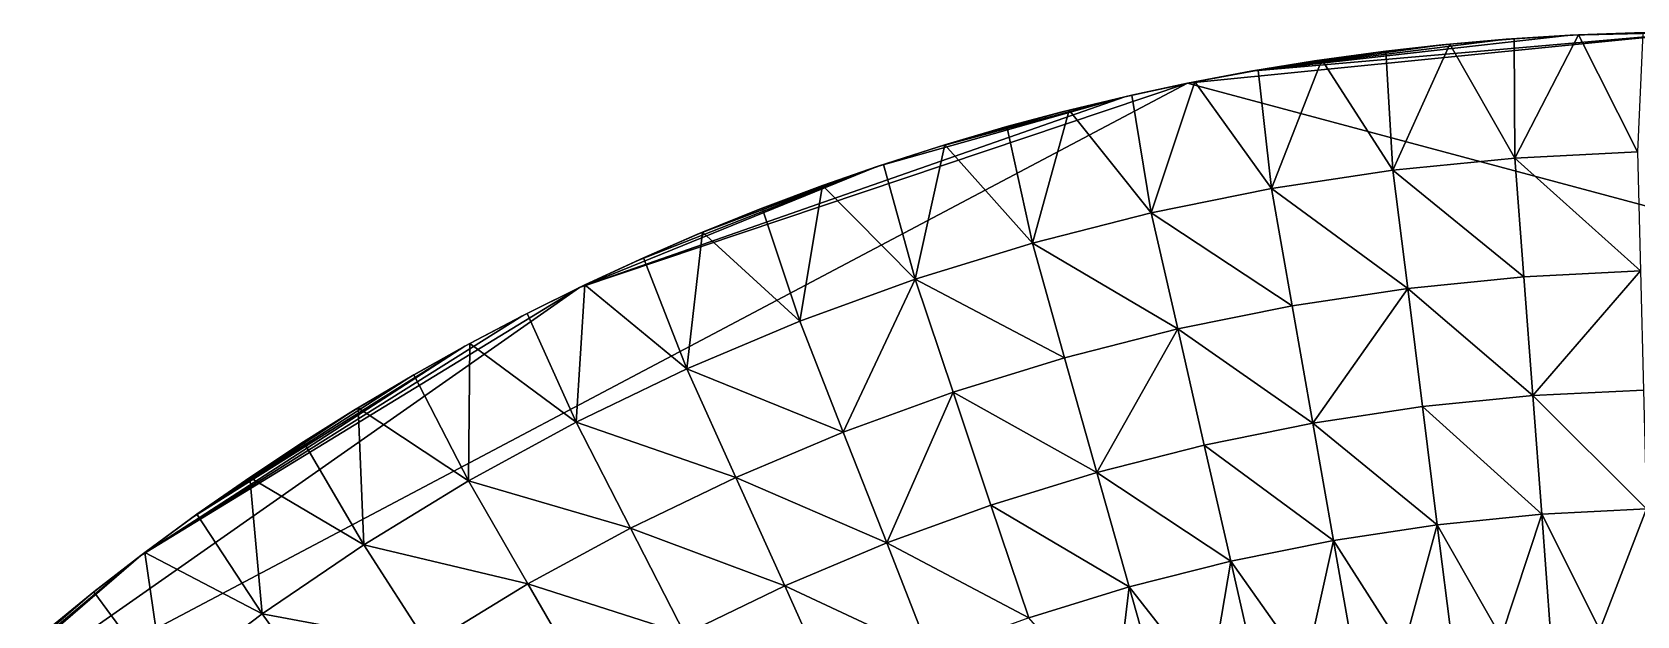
# Model space of a CAD drawing. Header units: millimetres. Extents: x -3250 to 8000, y -3250 to 3250.
# Drawn here: x -2100 to -78, y 2515 to 3250 of the extents above; entities that cross this region are included whole.
import ezdxf

# ---------------------------------------------------------------- set-up
doc = ezdxf.new("R2010")
doc.units = ezdxf.units.MM
doc.header["$MEASUREMENT"] = 0
doc.layers.add('MESH_3D', color=2, linetype='CONTINUOUS')

msp = doc.modelspace()

# ---------------------------------------------------------------- linework, layer by layer
at = {"layer": 'MESH_3D'}
for points in [[(0, 3250, 32500), (-564.4, 3200.6, 32500), (-644, 3185.6, 32500)], [(2150.5, 2436.8, 32500), (0, 3250, 32500), (-644, 3185.6, 32500)], [(0, 3250, 32500), (-162, 3246, 32500), (-564.4, 3200.6, 32500)], [(-162, 3246, 32500), (-242.9, 3240.9, 32500), (-564.4, 3200.6, 32500)], [(-242.9, 3240.9, 32500), (-323.6, 3233.9, 32500), (-564.4, 3200.6, 32500)], [(-385.5, 3075.9, 24800), (-394.4, 3226, 25000), (-313.7, 3234.8, 25000)], [(-323.6, 3233.9, 32500), (-313.7, 3234.8, 25000), (-394.4, 3226, 25000)], [(-385.5, 3075.9, 24800), (-313.7, 3234.8, 25000), (-231.7, 3091.3, 24800)], [(-323.6, 3233.9, 32500), (-242.9, 3240.9, 32500), (-313.7, 3234.8, 25000)], [(-231.7, 3091.3, 24800), (-313.7, 3234.8, 25000), (-232.8, 3241.7, 25000)], [(-242.9, 3240.9, 32500), (-232.8, 3241.7, 25000), (-313.7, 3234.8, 25000)], [(-242.9, 3240.9, 32500), (-162, 3246, 32500), (-232.8, 3241.7, 25000)], [(-231.7, 3091.3, 24800), (-232.8, 3241.7, 25000), (-151.7, 3246.5, 25000)], [(-162, 3246, 32500), (-151.7, 3246.5, 25000), (-232.8, 3241.7, 25000)], [(-231.7, 3091.3, 24800), (-151.7, 3246.5, 25000), (-77.3, 3099, 24800)], [(0, 3250, 32500), (-81, 3249, 32500), (-162, 3246, 32500)], [(-162, 3246, 32500), (-81, 3249, 32500), (-151.7, 3246.5, 25000)], [(-77.3, 3099, 24800), (-151.7, 3246.5, 25000), (-70.6, 3249.2, 25000)], [(-81, 3249, 32500), (-70.6, 3249.2, 25000), (-151.7, 3246.5, 25000)], [(-81, 3249, 32500), (0, 3250, 32500), (-70.6, 3249.2, 25000)], [(-323.6, 3233.9, 32500), (-404.1, 3224.8, 32500), (-564.4, 3200.6, 32500)], [(-404.1, 3224.8, 32500), (-484.4, 3213.7, 32500), (-564.4, 3200.6, 32500)], [(-538.3, 3052.9, 24800), (-555.1, 3202.2, 25000), (-474.9, 3215.1, 25000)], [(-484.4, 3213.7, 32500), (-474.9, 3215.1, 25000), (-555.1, 3202.2, 25000)], [(-538.3, 3052.9, 24800), (-474.9, 3215.1, 25000), (-385.5, 3075.9, 24800)], [(-484.4, 3213.7, 32500), (-404.1, 3224.8, 32500), (-474.9, 3215.1, 25000)], [(-385.5, 3075.9, 24800), (-474.9, 3215.1, 25000), (-394.4, 3226, 25000)], [(-404.1, 3224.8, 32500), (-394.4, 3226, 25000), (-474.9, 3215.1, 25000)], [(-404.1, 3224.8, 32500), (-323.6, 3233.9, 32500), (-394.4, 3226, 25000)], [(-644, 3185.6, 32500), (-564.4, 3200.6, 32500), (-634.9, 3187.4, 25000)], [(-538.3, 3052.9, 24800), (-634.9, 3187.4, 25000), (-555.1, 3202.2, 25000)], [(-564.4, 3200.6, 32500), (-555.1, 3202.2, 25000), (-634.9, 3187.4, 25000)], [(-564.4, 3200.6, 32500), (-484.4, 3213.7, 32500), (-555.1, 3202.2, 25000)], [(-644, 3185.6, 32500), (-1410.1, 2928.1, 32500), (-2269.3, 2326.6, 32500)], [(2150.5, 2436.8, 32500), (-644, 3185.6, 32500), (-2269.3, 2326.6, 32500)], [(-644, 3185.6, 32500), (-723.2, 3168.5, 32500), (-1410.1, 2928.1, 32500)], [(-723.2, 3168.5, 32500), (-644, 3185.6, 32500), (-714.3, 3170.5, 25000)], [(-689.8, 3022.3, 24800), (-714.3, 3170.5, 25000), (-634.9, 3187.4, 25000)], [(-644, 3185.6, 32500), (-634.9, 3187.4, 25000), (-714.3, 3170.5, 25000)], [(-689.8, 3022.3, 24800), (-634.9, 3187.4, 25000), (-538.3, 3052.9, 24800)], [(-723.2, 3168.5, 32500), (-1035.1, 3080.8, 32500), (-1410.1, 2928.1, 32500)], [(-723.2, 3168.5, 32500), (-958, 3105.6, 32500), (-1035.1, 3080.8, 32500)], [(-723.2, 3168.5, 32500), (-802, 3149.5, 32500), (-958, 3105.6, 32500)], [(-802, 3149.5, 32500), (-723.2, 3168.5, 32500), (-793.3, 3151.7, 25000)], [(-689.8, 3022.3, 24800), (-793.3, 3151.7, 25000), (-714.3, 3170.5, 25000)], [(-723.2, 3168.5, 32500), (-714.3, 3170.5, 25000), (-793.3, 3151.7, 25000)], [(-802, 3149.5, 32500), (-880.2, 3128.5, 32500), (-958, 3105.6, 32500)], [(-880.2, 3128.5, 32500), (-802, 3149.5, 32500), (-871.8, 3130.9, 25000)], [(-839.6, 2984.1, 24800), (-871.8, 3130.9, 25000), (-793.3, 3151.7, 25000)], [(-802, 3149.5, 32500), (-793.3, 3151.7, 25000), (-871.8, 3130.9, 25000)], [(-839.6, 2984.1, 24800), (-793.3, 3151.7, 25000), (-689.8, 3022.3, 24800)], [(-958, 3105.6, 32500), (-880.2, 3128.5, 32500), (-949.8, 3108.1, 25000)], [(-839.6, 2984.1, 24800), (-949.8, 3108.1, 25000), (-871.8, 3130.9, 25000)], [(-880.2, 3128.5, 32500), (-871.8, 3130.9, 25000), (-949.8, 3108.1, 25000)], [(-1035.1, 3080.8, 32500), (-958, 3105.6, 32500), (-1027.1, 3083.4, 25000)], [(-987.3, 2938.6, 24800), (-1027.1, 3083.4, 25000), (-949.8, 3108.1, 25000)], [(-958, 3105.6, 32500), (-949.8, 3108.1, 25000), (-1027.1, 3083.4, 25000)], [(-987.3, 2938.6, 24800), (-949.8, 3108.1, 25000), (-839.6, 2984.1, 24800)], [(-231.7, 3091.3, 24800), (-77.3, 3099, 24800), (-73.5, 2949.1, 24600)], [(-1035.1, 3080.8, 32500), (-1336.7, 2962.4, 32500), (-1410.1, 2928.1, 32500)], [(-1035.1, 3080.8, 32500), (-1262.4, 2994.8, 32500), (-1336.7, 2962.4, 32500)], [(-1035.1, 3080.8, 32500), (-1187.4, 3025.3, 32500), (-1262.4, 2994.8, 32500)], [(-1035.1, 3080.8, 32500), (-1111.6, 3054, 32500), (-1187.4, 3025.3, 32500)], [(-1111.6, 3054, 32500), (-1035.1, 3080.8, 32500), (-1103.8, 3056.8, 25000)], [(-987.3, 2938.6, 24800), (-1103.8, 3056.8, 25000), (-1027.1, 3083.4, 25000)], [(-1035.1, 3080.8, 32500), (-1027.1, 3083.4, 25000), (-1103.8, 3056.8, 25000)], [(-538.3, 3052.9, 24800), (-385.5, 3075.9, 24800), (-366.8, 2927.1, 24600)], [(-385.5, 3075.9, 24800), (-231.7, 3091.3, 24800), (-220.5, 2941.8, 24600)], [(-385.5, 3075.9, 24800), (-220.5, 2941.8, 24600), (-366.8, 2927.1, 24600)], [(-231.7, 3091.3, 24800), (-73.5, 2949.1, 24600), (-220.5, 2941.8, 24600)], [(-1187.4, 3025.3, 32500), (-1111.6, 3054, 32500), (-1179.8, 3028.3, 25000)], [(-1132.6, 2885.7, 24800), (-1179.8, 3028.3, 25000), (-1103.8, 3056.8, 25000)], [(-1111.6, 3054, 32500), (-1103.8, 3056.8, 25000), (-1179.8, 3028.3, 25000)], [(-1132.6, 2885.7, 24800), (-1103.8, 3056.8, 25000), (-987.3, 2938.6, 24800)], [(-689.8, 3022.3, 24800), (-538.3, 3052.9, 24800), (-512.3, 2905.2, 24600)], [(-538.3, 3052.9, 24800), (-366.8, 2927.1, 24600), (-512.3, 2905.2, 24600)], [(-1262.4, 2994.8, 32500), (-1187.4, 3025.3, 32500), (-1255.1, 2997.9, 25000)], [(-1132.6, 2885.7, 24800), (-1255.1, 2997.9, 25000), (-1179.8, 3028.3, 25000)], [(-1187.4, 3025.3, 32500), (-1179.8, 3028.3, 25000), (-1255.1, 2997.9, 25000)], [(-839.6, 2984.1, 24800), (-689.8, 3022.3, 24800), (-656.4, 2876, 24600)], [(-689.8, 3022.3, 24800), (-512.3, 2905.2, 24600), (-656.4, 2876, 24600)], [(-1336.7, 2962.4, 32500), (-1262.4, 2994.8, 32500), (-1329.6, 2965.6, 25000)], [(-1275, 2825.7, 24800), (-1329.6, 2965.6, 25000), (-1255.1, 2997.9, 25000)], [(-1262.4, 2994.8, 32500), (-1255.1, 2997.9, 25000), (-1329.6, 2965.6, 25000)], [(-1275, 2825.7, 24800), (-1255.1, 2997.9, 25000), (-1132.6, 2885.7, 24800)], [(-987.3, 2938.6, 24800), (-839.6, 2984.1, 24800), (-799, 2839.7, 24600)], [(-839.6, 2984.1, 24800), (-656.4, 2876, 24600), (-799, 2839.7, 24600)], [(-1410.1, 2928.1, 32500), (-1336.7, 2962.4, 32500), (-1403.3, 2931.4, 25000)], [(-1275, 2825.7, 24800), (-1403.3, 2931.4, 25000), (-1329.6, 2965.6, 25000)], [(-1336.7, 2962.4, 32500), (-1329.6, 2965.6, 25000), (-1403.3, 2931.4, 25000)], [(-1414.3, 2758.6, 24800), (-1476.1, 2895.5, 25000), (-1403.3, 2931.4, 25000)], [(-1410.1, 2928.1, 32500), (-1403.3, 2931.4, 25000), (-1476.1, 2895.5, 25000)], [(-1414.3, 2758.6, 24800), (-1403.3, 2931.4, 25000), (-1275, 2825.7, 24800)], [(-1132.6, 2885.7, 24800), (-987.3, 2938.6, 24800), (-1077.8, 2746.1, 24600)], [(-987.3, 2938.6, 24800), (-939.5, 2796.4, 24600), (-1077.8, 2746.1, 24600)], [(-987.3, 2938.6, 24800), (-799, 2839.7, 24600), (-939.5, 2796.4, 24600)], [(-366.8, 2927.1, 24600), (-220.5, 2941.8, 24600), (-209.2, 2792.2, 24400)], [(-220.5, 2941.8, 24600), (-73.5, 2949.1, 24600), (-209.2, 2792.2, 24400)], [(-73.5, 2949.1, 24600), (-69.8, 2799.1, 24400), (-209.2, 2792.2, 24400)], [(-1410.1, 2928.1, 32500), (-1962.4, 2590.7, 32500), (-2269.3, 2326.6, 32500)], [(-1410.1, 2928.1, 32500), (-1482.7, 2892.1, 32500), (-1962.4, 2590.7, 32500)], [(-1482.7, 2892.1, 32500), (-1410.1, 2928.1, 32500), (-1476.1, 2895.5, 25000)], [(-512.3, 2905.2, 24600), (-366.8, 2927.1, 24600), (-486.2, 2757.5, 24400)], [(-366.8, 2927.1, 24600), (-348.2, 2778.3, 24400), (-486.2, 2757.5, 24400)], [(-366.8, 2927.1, 24600), (-209.2, 2792.2, 24400), (-348.2, 2778.3, 24400)], [(-1482.7, 2892.1, 32500), (-1554.3, 2854.2, 32500), (-1962.4, 2590.7, 32500)], [(-1554.3, 2854.2, 32500), (-1482.7, 2892.1, 32500), (-1548, 2857.7, 25000)], [(-1414.3, 2758.6, 24800), (-1548, 2857.7, 25000), (-1476.1, 2895.5, 25000)], [(-1482.7, 2892.1, 32500), (-1476.1, 2895.5, 25000), (-1548, 2857.7, 25000)], [(-656.4, 2876, 24600), (-512.3, 2905.2, 24600), (-486.2, 2757.5, 24400)], [(-1275, 2825.7, 24800), (-1132.6, 2885.7, 24800), (-1077.8, 2746.1, 24600)], [(-799, 2839.7, 24600), (-656.4, 2876, 24600), (-758.4, 2695.3, 24400)], [(-656.4, 2876, 24600), (-623.1, 2729.8, 24400), (-758.4, 2695.3, 24400)], [(-656.4, 2876, 24600), (-486.2, 2757.5, 24400), (-623.1, 2729.8, 24400)], [(-1554.3, 2854.2, 32500), (-1897.2, 2638.8, 32500), (-1962.4, 2590.7, 32500)], [(-1554.3, 2854.2, 32500), (-1625, 2814.6, 32500), (-1897.2, 2638.8, 32500)], [(-1625, 2814.6, 32500), (-1554.3, 2854.2, 32500), (-1618.9, 2818.1, 25000)], [(-1550, 2684.7, 24800), (-1618.9, 2818.1, 25000), (-1548, 2857.7, 25000)], [(-1554.3, 2854.2, 32500), (-1548, 2857.7, 25000), (-1618.9, 2818.1, 25000)], [(-1550, 2684.7, 24800), (-1548, 2857.7, 25000), (-1414.3, 2758.6, 24800)], [(-939.5, 2796.4, 24600), (-799, 2839.7, 24600), (-758.4, 2695.3, 24400)], [(-1625, 2814.6, 32500), (-1694.7, 2773.2, 32500), (-1897.2, 2638.8, 32500)], [(-1694.7, 2773.2, 32500), (-1625, 2814.6, 32500), (-1688.8, 2776.8, 25000)], [(-1550, 2684.7, 24800), (-1688.8, 2776.8, 25000), (-1618.9, 2818.1, 25000)], [(-1625, 2814.6, 32500), (-1618.9, 2818.1, 25000), (-1688.8, 2776.8, 25000)], [(-1414.3, 2758.6, 24800), (-1275, 2825.7, 24800), (-1213.3, 2688.9, 24600)], [(-1275, 2825.7, 24800), (-1077.8, 2746.1, 24600), (-1213.3, 2688.9, 24600)], [(-1077.8, 2746.1, 24600), (-939.5, 2796.4, 24600), (-1023, 2606.4, 24400)], [(-939.5, 2796.4, 24600), (-891.8, 2654.2, 24400), (-1023, 2606.4, 24400)], [(-939.5, 2796.4, 24600), (-758.4, 2695.3, 24400), (-891.8, 2654.2, 24400)], [(-348.2, 2778.3, 24400), (-209.2, 2792.2, 24400), (-198, 2642.6, 24200)], [(-209.2, 2792.2, 24400), (-69.8, 2799.1, 24400), (-66.1, 2649.2, 24200)], [(-209.2, 2792.2, 24400), (-66.1, 2649.2, 24200), (-198, 2642.6, 24200)], [(-1694.7, 2773.2, 32500), (-1830.8, 2685.3, 32500), (-1897.2, 2638.8, 32500)], [(-1694.7, 2773.2, 32500), (-1763.3, 2730.1, 32500), (-1830.8, 2685.3, 32500)], [(-1763.3, 2730.1, 32500), (-1694.7, 2773.2, 32500), (-1757.6, 2733.7, 25000)], [(-1681.9, 2604.1, 24800), (-1757.6, 2733.7, 25000), (-1688.8, 2776.8, 25000)], [(-1694.7, 2773.2, 32500), (-1688.8, 2776.8, 25000), (-1757.6, 2733.7, 25000)], [(-1681.9, 2604.1, 24800), (-1688.8, 2776.8, 25000), (-1550, 2684.7, 24800)], [(-486.2, 2757.5, 24400), (-348.2, 2778.3, 24400), (-329.5, 2629.4, 24200)], [(-348.2, 2778.3, 24400), (-198, 2642.6, 24200), (-329.5, 2629.4, 24200)], [(-1550, 2684.7, 24800), (-1414.3, 2758.6, 24800), (-1345.8, 2625.1, 24600)], [(-1414.3, 2758.6, 24800), (-1213.3, 2688.9, 24600), (-1345.8, 2625.1, 24600)], [(-623.1, 2729.8, 24400), (-486.2, 2757.5, 24400), (-460.2, 2609.7, 24200)], [(-486.2, 2757.5, 24400), (-329.5, 2629.4, 24200), (-460.2, 2609.7, 24200)], [(-1830.8, 2685.3, 32500), (-1763.3, 2730.1, 32500), (-1825.4, 2689, 25000)], [(-1681.9, 2604.1, 24800), (-1825.4, 2689, 25000), (-1757.6, 2733.7, 25000)], [(-1763.3, 2730.1, 32500), (-1757.6, 2733.7, 25000), (-1825.4, 2689, 25000)], [(-1213.3, 2688.9, 24600), (-1077.8, 2746.1, 24600), (-1023, 2606.4, 24400)], [(-758.4, 2695.3, 24400), (-623.1, 2729.8, 24400), (-589.7, 2583.6, 24200)], [(-623.1, 2729.8, 24400), (-460.2, 2609.7, 24200), (-589.7, 2583.6, 24200)], [(-1809.6, 2517, 24800), (-1892, 2642.5, 25000), (-1825.4, 2689, 25000)], [(-1830.8, 2685.3, 32500), (-1825.4, 2689, 25000), (-1892, 2642.5, 25000)], [(-1809.6, 2517, 24800), (-1825.4, 2689, 25000), (-1681.9, 2604.1, 24800)], [(-1345.8, 2625.1, 24600), (-1213.3, 2688.9, 24600), (-1151.6, 2552.2, 24400)], [(-1213.3, 2688.9, 24600), (-1023, 2606.4, 24400), (-1151.6, 2552.2, 24400)], [(-891.8, 2654.2, 24400), (-758.4, 2695.3, 24400), (-717.7, 2551, 24200)], [(-758.4, 2695.3, 24400), (-589.7, 2583.6, 24200), (-717.7, 2551, 24200)], [(-1897.2, 2638.8, 32500), (-1830.8, 2685.3, 32500), (-1892, 2642.5, 25000)], [(-1681.9, 2604.1, 24800), (-1550, 2684.7, 24800), (-1475, 2554.8, 24600)], [(-1550, 2684.7, 24800), (-1345.8, 2625.1, 24600), (-1475, 2554.8, 24600)], [(-1023, 2606.4, 24400), (-891.8, 2654.2, 24400), (-844, 2512, 24200)], [(-891.8, 2654.2, 24400), (-717.7, 2551, 24200), (-844, 2512, 24200)], [(-198, 2642.6, 24200), (-66.1, 2649.2, 24200), (-124.6, 2496.9, 24000)], [(-66.1, 2649.2, 24200), (-62.3, 2499.2, 24000), (-124.6, 2496.9, 24000)], [(-1962.4, 2590.7, 32500), (-1897.2, 2638.8, 32500), (-1957.4, 2594.4, 25000)], [(-1809.6, 2517, 24800), (-1957.4, 2594.4, 25000), (-1892, 2642.5, 25000)], [(-1897.2, 2638.8, 32500), (-1892, 2642.5, 25000), (-1957.4, 2594.4, 25000)], [(-460.2, 2609.7, 24200), (-329.5, 2629.4, 24200), (-372.6, 2472.1, 24000)], [(-329.5, 2629.4, 24200), (-310.9, 2480.6, 24000), (-372.6, 2472.1, 24000)], [(-329.5, 2629.4, 24200), (-198, 2642.6, 24200), (-248.9, 2487.6, 24000)], [(-329.5, 2629.4, 24200), (-248.9, 2487.6, 24000), (-310.9, 2480.6, 24000)], [(-198, 2642.6, 24200), (-186.8, 2493, 24000), (-248.9, 2487.6, 24000)], [(-198, 2642.6, 24200), (-124.6, 2496.9, 24000), (-186.8, 2493, 24000)], [(-1475, 2554.8, 24600), (-1345.8, 2625.1, 24600), (-1277.4, 2491.6, 24400)], [(-1345.8, 2625.1, 24600), (-1151.6, 2552.2, 24400), (-1277.4, 2491.6, 24400)], [(-589.7, 2583.6, 24200), (-460.2, 2609.7, 24200), (-495.4, 2450.4, 24000)], [(-460.2, 2609.7, 24200), (-434.1, 2462, 24000), (-495.4, 2450.4, 24000)], [(-460.2, 2609.7, 24200), (-372.6, 2472.1, 24000), (-434.1, 2462, 24000)], [(-1962.4, 2590.7, 32500), (-2210.6, 2382.4, 32500), (-2269.3, 2326.6, 32500)], [(-1962.4, 2590.7, 32500), (-2026.3, 2541, 32500), (-2210.6, 2382.4, 32500)], [(-2026.3, 2541, 32500), (-1962.4, 2590.7, 32500), (-2021.6, 2544.7, 25000)], [(-1932.8, 2423.7, 24800), (-2021.6, 2544.7, 25000), (-1957.4, 2594.4, 25000)], [(-1962.4, 2590.7, 32500), (-1957.4, 2594.4, 25000), (-2021.6, 2544.7, 25000)], [(-1932.8, 2423.7, 24800), (-1957.4, 2594.4, 25000), (-1809.6, 2517, 24800)], [(-1809.6, 2517, 24800), (-1681.9, 2604.1, 24800), (-1600.5, 2478.1, 24600)], [(-1681.9, 2604.1, 24800), (-1475, 2554.8, 24600), (-1600.5, 2478.1, 24600)], [(-1151.6, 2552.2, 24400), (-1023, 2606.4, 24400), (-968.2, 2466.8, 24200)], [(-1023, 2606.4, 24400), (-844, 2512, 24200), (-968.2, 2466.8, 24200)], [(-717.7, 2551, 24200), (-589.7, 2583.6, 24200), (-616.9, 2422.7, 24000)], [(-589.7, 2583.6, 24200), (-556.3, 2437.3, 24000), (-616.9, 2422.7, 24000)], [(-589.7, 2583.6, 24200), (-495.4, 2450.4, 24000), (-556.3, 2437.3, 24000)], [(-1600.5, 2478.1, 24600), (-1475, 2554.8, 24600), (-1400, 2424.9, 24400)], [(-1475, 2554.8, 24600), (-1277.4, 2491.6, 24400), (-1400, 2424.9, 24400)], [(-1277.4, 2491.6, 24400), (-1151.6, 2552.2, 24400), (-1089.9, 2415.5, 24200)], [(-1151.6, 2552.2, 24400), (-968.2, 2466.8, 24200), (-1089.9, 2415.5, 24200)], [(-844, 2512, 24200), (-717.7, 2551, 24200), (-736.9, 2388.9, 24000)], [(-717.7, 2551, 24200), (-677.1, 2406.6, 24000), (-736.9, 2388.9, 24000)], [(-717.7, 2551, 24200), (-616.9, 2422.7, 24000), (-677.1, 2406.6, 24000)], [(-2026.3, 2541, 32500), (-2150.5, 2436.8, 32500), (-2210.6, 2382.4, 32500)], [(-2026.3, 2541, 32500), (-2089.1, 2489.6, 32500), (-2150.5, 2436.8, 32500)], [(-2089.1, 2489.6, 32500), (-2026.3, 2541, 32500), (-2084.5, 2493.4, 25000)], [(-1932.8, 2423.7, 24800), (-2084.5, 2493.4, 25000), (-2021.6, 2544.7, 25000)], [(-2026.3, 2541, 32500), (-2021.6, 2544.7, 25000), (-2084.5, 2493.4, 25000)], [(-1932.8, 2423.7, 24800), (-1809.6, 2517, 24800), (-1722, 2395.2, 24600)], [(-1809.6, 2517, 24800), (-1600.5, 2478.1, 24600), (-1722, 2395.2, 24600)]]:
    msp.add_3dface(points, dxfattribs=at)

doc.saveas('drawing.dxf')
